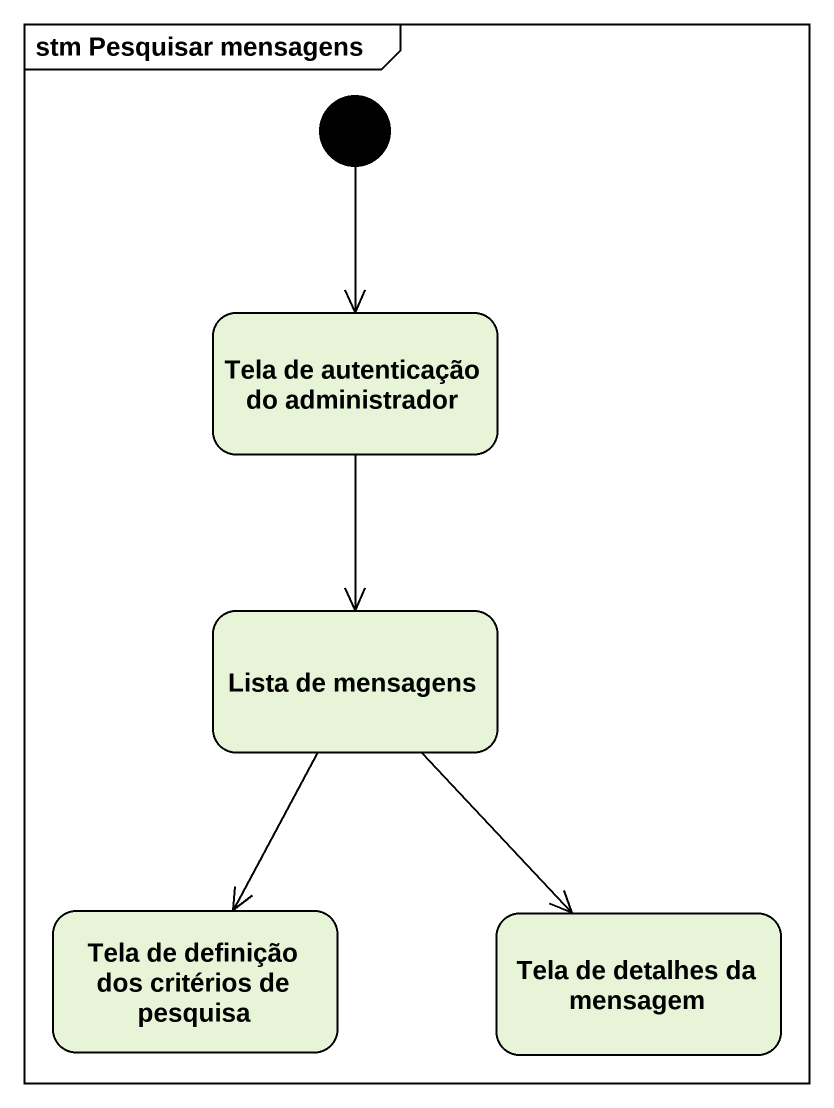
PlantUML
@startuml
mainframe stm Pesquisar mensagens
hide empty description
state "Tela de autenticação do administrador" as Tela_de_autenticação_do
state "Lista de mensagens" as Lista_de_mensagens
state "Tela de definição dos critérios de pesquisa" as Tela_de_definição_dos
state "Tela de detalhes da mensagem" as Tela_de_detalhes_da_mensagem
[*] --> Tela_de_autenticação_do
Tela_de_autenticação_do --> Lista_de_mensagens
Lista_de_mensagens --> Tela_de_definição_dos
Lista_de_mensagens --> Tela_de_detalhes_da_mensagem
@enduml
